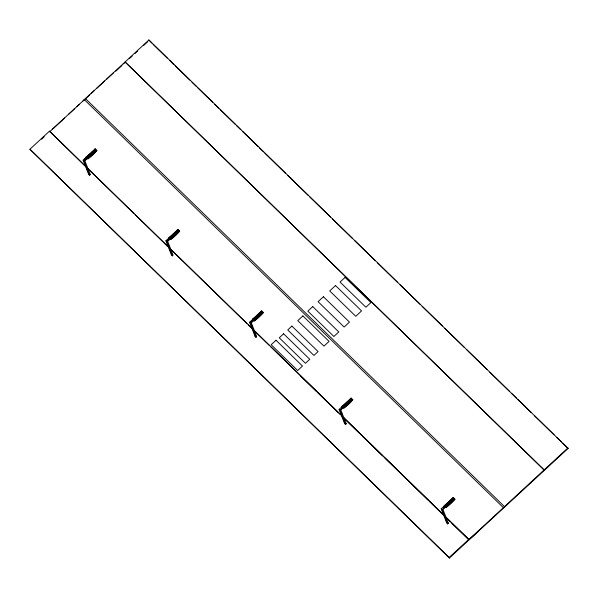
<?xml version="1.0" encoding="UTF-8"?>
<svg xmlns="http://www.w3.org/2000/svg" width="598" height="598" viewBox="0 0 598 598"><rect width="100%" height="100%" fill="white"/><g stroke="black" fill="none" stroke-linecap="round" stroke-linejoin="round"><path stroke-width="0.9" d="M252.767 329.094L49.485 131.156L29.9 149.238L449.382 558.046L568.1 448.44L148.902 39.954L49.641 131.784M452.11 523.377L468.854 539.665L544.12 469.901L125.117 61.915M41.561 139.244L44.252 136.755M52.355 129.28L64.584 117.985M68.665 114.225L74.78 108.574M76.821 106.691L79.534 104.187M82.935 101.047L89.73 94.776M91.083 93.52L94.484 90.38M96.525 88.504L104.672 80.977M106.713 79.093L113.508 72.814M115.825 71.177L121.985 65.488M125.386 62.342L123.233 63.919M129.452 58.589L132.158 56.092M134.871 53.588L137.577 51.084M143.677 45.455L147.743 41.703M86.478 157.543L86.09 157.162L95.112 148.835L96.861 150.532L87.839 158.866L87.383 158.425M84.587 159.292L95.501 149.208L83.107 160.152L88.639 174.339L89.543 175.221L90.246 174.571L84.856 160.757L96.413 150.091L84.019 161.034L89.543 175.221M169.279 238.168L168.89 237.787L177.912 229.453L179.662 231.157A14.972 5.12 -45.8 0 1 170.639 239.492L170.191 239.051M166.752 240.501L168.651 238.751M170.572 236.972L178.301 229.834L165.915 240.777L171.439 254.965L172.351 255.847L173.046 255.197L167.664 241.383L179.213 230.716L166.82 241.659L172.351 255.847M170.639 239.492L179.662 231.157M250.405 321.948L252.932 319.616L252.543 319.242L261.565 310.908L263.314 312.612L254.292 320.947L253.836 320.498M253.574 319.026L261.954 311.289L249.56 322.232L255.092 336.412L255.996 337.294L256.699 336.652L251.31 322.83L262.866 312.171L250.472 323.114L255.996 337.294M255.092 336.412L255.794 335.77M342.445 406.775L342.056 406.393L351.078 398.066L352.827 399.77L343.805 408.098L343.349 407.657M341.181 407.941L351.467 398.44L339.073 409.383L344.605 423.571L345.509 424.453L346.212 423.81L340.823 409.989L352.372 399.322L339.978 410.273L345.509 424.453M444.568 506.214L444.179 505.833L453.202 497.506L454.951 499.203A14.972 5.12 -45.8 0 1 445.929 507.538L445.473 507.097M443.305 507.381L453.59 497.88L441.197 508.823L446.728 523.011L447.633 523.893L448.336 523.243L442.946 509.429L454.495 498.762L442.101 509.705L447.633 523.893M445.929 507.538L454.951 499.203M449.382 558.046L449.165 557.478L468.75 539.396L445.346 516.605M544.12 469.901L567.906 447.939M451.468 522.734L468.854 539.665L478.557 531.114M151.772 43.056L148.902 39.954M153.11 44.364L167.171 58.051M169.847 60.66L173.861 64.569M175.199 65.87L189.925 80.207M191.936 82.165L196.622 86.725M197.96 88.026L212.686 102.37M214.689 104.321L218.704 108.231M220.049 109.539L235.44 124.526M236.778 125.827L240.792 129.744M242.803 131.695L258.194 146.682M259.539 147.99L263.554 151.899M264.892 153.2L285.642 173.405M287.645 175.364L308.396 195.568M309.734 196.869L330.485 217.074M332.495 219.025L352.573 238.58M354.584 240.538L375.335 260.743M377.338 262.694L397.416 282.249M400.099 284.857L420.177 304.404M422.188 306.363L442.266 325.91M444.942 328.519L464.354 347.423M467.031 350.024L487.108 369.579M489.784 372.188L509.197 391.085M511.873 393.693L516.56 398.253M517.898 399.561L531.286 412.598M534.634 415.849L554.047 434.753M556.723 437.362L561.41 441.922M562.748 443.223L568.1 448.44M125.191 62.11L544.195 470.103M85.305 98.453L504.57 506.693M84.109 99.425L503.374 507.665M83.107 160.152L84.019 161.034M165.915 240.777L166.82 241.659M249.56 322.232L250.472 323.114M339.073 409.383L339.978 410.273M441.197 508.823L442.101 509.705M254.105 330.395L342.37 416.335M343.708 417.643L444.008 515.304M85.028 165.93L49.485 131.156M87.039 167.881L133.847 213.464M135.185 214.764L167.948 246.668M169.952 248.619L246.854 323.496M248.192 324.796L251.534 328.055M253.537 330.006L269.586 345.637M270.924 346.937L340.471 414.653M343.813 417.905L359.861 433.535M361.199 434.836L382.593 455.669M383.931 456.969L405.332 477.809M406.67 479.11L443.447 514.923M446.123 517.524L450.13 521.434M300.764 376.12L316.17 391.107M317.508 392.408L338.266 412.605M343.626 417.823L361.035 434.761M362.373 436.062L383.139 456.267M385.142 458.218L405.907 478.415M407.245 479.716L428.004 499.921M429.342 501.221L443.41 514.9M446.086 517.509L450.772 522.069M89.341 173.689L90.246 174.571M345.3 422.921L346.212 423.81M447.424 522.36L448.336 523.243M29.9 149.238L449.165 557.478M445.069 516.321L446.078 518.907M341.6 413.427L342.609 416.014M251.414 324.542L252.423 327.128M168.771 245.681L170.46 249.994M86.306 165.923L87.315 168.509M453.202 497.506A14.972 5.12 -45.8 0 1 451.849 499.098M451.131 499.883A14.972 5.12 -45.8 0 1 450.399 500.653M448.089 502.836A14.972 5.12 -45.8 0 1 447.304 503.509M445.727 504.749A14.972 5.12 -45.8 0 1 444.179 505.833M352.827 399.77A14.972 5.12 -45.8 0 1 343.805 408.098M351.078 398.066A14.972 5.12 -45.8 0 1 349.725 399.666M348.275 401.213A14.972 5.12 -45.8 0 1 346.75 402.693M345.965 403.396A14.972 5.12 -45.8 0 1 345.181 404.069M343.603 405.309A14.972 5.12 -45.8 0 1 342.056 406.393M261.565 310.908A14.972 5.12 -45.8 0 1 259.502 313.292M254.883 317.553A14.972 5.12 -45.8 0 1 252.543 319.242M263.314 312.612A14.972 5.12 -45.8 0 1 254.292 320.947M177.912 229.453A14.972 5.12 -45.8 0 1 176.567 231.052M171.23 236.098A14.972 5.12 -45.8 0 1 168.89 237.787M96.861 150.532A14.972 5.12 -45.8 0 1 87.839 158.866M95.112 148.835A14.972 5.12 -45.8 0 1 94.454 149.635M92.309 151.982A14.972 5.12 -45.8 0 1 91.554 152.737M89.214 154.837A14.972 5.12 -45.8 0 1 88.429 155.48M86.86 156.646A14.972 5.12 -45.8 0 1 86.09 157.162M275.992 340.247L271.171 344.717L297.662 370.521L302.483 366.051L275.992 340.247M283.587 333.804L279.273 337.803L305.443 363.285L309.757 359.286L283.587 333.804M291.906 326.089L287.735 329.954L313.913 355.436L318.076 351.572L291.906 326.089M302.887 315.908L297.774 320.648L323.944 346.13L329.064 341.391L302.887 315.908M312.747 306.602L307.835 311.139L333.878 336.495L338.789 331.957L312.747 306.602M323.421 296.743L318.084 301.676L344.119 327.031L349.464 322.105L323.421 296.743M335.523 285.567L329.715 290.934L355.75 316.297L361.566 310.923L335.523 285.567M345.076 277.405L340.038 282.062L365.886 307.23L370.924 302.573L345.076 277.405"/></g></svg>
